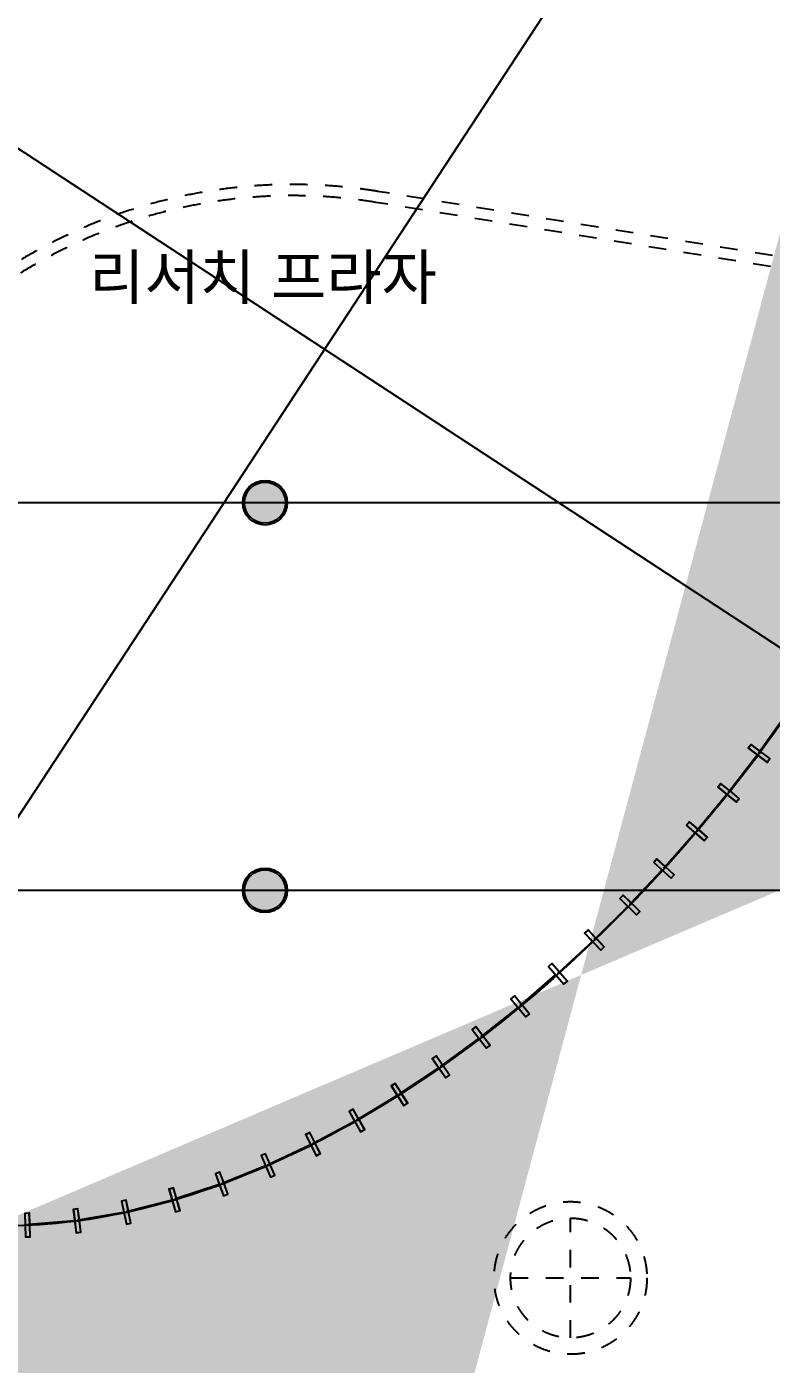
# Model space of a CAD drawing. Header units: metres. Extents: x 630750 to 860239, y 578133 to 726633.
# Drawn here: x 733950 to 746619, y 634741 to 657514 of the extents above; entities that cross this region are included whole.
import ezdxf

# ---------------------------------------------------------------- set-up
doc = ezdxf.new("R2010")
doc.units = ezdxf.units.M
doc.header["$LTSCALE"] = 300
doc.linetypes.add('HIDDEN', pattern=[2, 1, -1])
doc.linetypes.add('업무시설_xr-base$0$CONTINOUS', pattern=[0])
doc.layers.get('Defpoints').update_dxf_attribs({"color": 8})
for name, color, linetype in [('A-CEN-1', 1, 'Continuous'), ('A-CON', 2, 'Continuous'), ('A-HAT-1', 9, 'Continuous'), ('A-TXT', 3, 'Continuous'), ('A-WALL-CONC', 2, 'Continuous'), ('KUK-WALL-FIN 1', 30, 'Continuous'), ('KUK-WINDOW', 4, 'Continuous'), ('루버', 6, 'Continuous')]:
    doc.layers.add(name, color=color, linetype=linetype)
doc.styles.add('돋움', font='')
doc.styles.get('돋움').set_extended_font_data('Dotum')

# ---------------------------------------------------------------- blocks, each defined once
blk = doc.blocks.new('A$C465D5440')
at = {"layer": '루버'}
blk.add_lwpolyline([(181.8788050561798, 175.4471469782178), (286.1468805586441, 334.5698779702972), (219.2329303690925, 378.4164658652635), (-9.10573440560114e-06, 43.84671491753492), (66.91394108381712, 0.0001270225686766935), (173.6400780780325, 162.874087291963), (148.5473467569435, 179.3165577525768), (156.7860737350908, 191.8896174388316), (181.8788050561798, 175.4471469782178)], dxfattribs=at)
blk.add_lwpolyline([(181.5327946217719, 177.1085550494813), (284.4854724873767, 334.2238675358754), (219.5789408035144, 376.7550577939961), (1.661398965532032, 44.19272535195334), (66.56793064939423, 1.661535093832587), (171.978670006766, 162.5280768575446), (146.8859386856911, 178.9705473181545), (156.4400633006969, 193.5510255100912)], close=True, dxfattribs=at)
blk = doc.blocks.new('con1')
at = {"layer": 'A-WALL-CONC', "linetype": '업무시설_xr-base$0$CONTINOUS'}
h = blk.add_hatch(color=253, dxfattribs=at)
h.dxf.hatch_style = 1
h.paths.add_polyline_path([(-302595.8548985983, -253222.1527362358), (-301895.8548985983, -253222.1527362358), (-301895.8548985983, -253922.1527362358), (-302595.8548985983, -253922.1527362358)])
h.paths.add_polyline_path([(-384245.8548985985, -253222.1527362358), (-383545.8548985985, -253222.1527362358), (-383545.8548985985, -253922.1527362358), (-384245.8548985985, -253922.1527362358)])
h.paths.add_polyline_path([(-335095.8548985984, -253172.1564631149), (-334295.8548985983, -253172.1564631149), (-334295.8548985983, -253972.1564631149), (-335095.8548985984, -253972.1564631149)])
h.paths.add_polyline_path([(-354895.8548985985, -253172.1564631149), (-354095.8548985985, -253172.1564631149), (-354095.8548985985, -253972.1564631149), (-354895.8548985985, -253972.1564631149)])
h.paths.add_polyline_path([(-374695.8548985985, -253172.1564631149), (-373895.8548985985, -253172.1564631149), (-373895.8548985985, -253972.1564631149), (-374695.8548985985, -253972.1564631149)])
h.paths.add_polyline_path([(-325195.8548985984, -253172.1564631149), (-324395.8548985984, -253172.1564631149), (-324395.8548985984, -253972.1564631149), (-325195.8548985984, -253972.1564631149)])
h.paths.add_polyline_path([(-364745.8548985985, -253222.1564631149), (-364045.8548985983, -253222.1564631149), (-364045.8548985983, -253922.1564631149), (-364745.8548985985, -253922.1564631149)])
h.paths.add_polyline_path([(-344945.8548985984, -253222.1564631149), (-344245.8548985984, -253222.1564631149), (-344245.8548985984, -253922.1564631149), (-344945.8548985984, -253922.1564631149)])
h.paths.add_polyline_path([(-310045.8548985983, -253222.1564631149), (-309345.8548985984, -253222.1564631149), (-309345.8548985984, -253922.1564631149), (-310045.8548985983, -253922.1564631149)])
h.paths.add_polyline_path([(-318595.8548985984, -253172.1564631149), (-317795.8548985984, -253172.1564631149), (-317795.8548985984, -253972.1564631149), (-318595.8548985984, -253972.1564631149)])
h.paths.add_polyline_path([(-384245.8548985985, -310859.8700338578), (-383445.8548985985, -310859.8700338578), (-383445.8548985985, -311659.8700338578), (-384245.8548985985, -311659.8700338578)])
h.paths.add_polyline_path([(-384245.8548985985, -305472.1564631149), (-383445.8548985985, -305472.1564631149), (-383445.8548985985, -306272.1564631149), (-384245.8548985985, -306272.1564631149)])
h.paths.add_polyline_path([(-384245.8548985985, -295572.1564631149), (-383445.8548985985, -295572.1564631149), (-383445.8548985985, -296372.1564631149), (-384245.8548985985, -296372.1564631149)])
h.paths.add_polyline_path([(-384195.8548985985, -276472.1564631149), (-383595.8548985985, -276472.1564631149), (-383595.8548985985, -275872.1564631149), (-384195.8548985985, -275872.1564631149)])
h.paths.add_polyline_path([(-384245.8548985985, -285672.1564631149), (-383445.8548985985, -285672.1564631149), (-383445.8548985985, -286472.1564631149), (-384245.8548985985, -286472.1564631149)])
h.paths.add_polyline_path([(-384295.8548985983, -269172.1564631149), (-383495.8548985985, -269172.1564631149), (-383495.8548985985, -269972.1564631149), (-384295.8548985983, -269972.1564631149)])
h.paths.add_polyline_path([(-384295.8548985983, -260672.1564631149), (-383495.8548985985, -260672.1564631149), (-383495.8548985985, -261472.1564631149), (-384295.8548985983, -261472.1564631149)])
h.paths.add_polyline_path([(-376995.8548985985, -285572.1564630404), (-376195.8548985985, -285572.1564630404), (-376195.8548985985, -286372.1564630404), (-376995.8548985985, -286372.1564630404)], flags=17)
h.paths.add_polyline_path([(-374695.8548985985, -276572.1564631149), (-373895.8548985985, -276572.1564631149), (-373895.8548985985, -275772.1564631149), (-374695.8548985985, -275772.1564631149)], flags=17)
h.paths.add_polyline_path([(-364695.8548985985, -285772.1564631149), (-364095.8548985985, -285772.1564631149), (-364095.8548985985, -286372.1564631149), (-364695.8548985985, -286372.1564631149)], flags=17)
h.paths.add_polyline_path([(-364795.8548985985, -275772.1564631149), (-363995.8548985985, -275772.1564631149), (-363995.8548985985, -276572.1564631149), (-364795.8548985985, -276572.1564631149)], flags=17)
edge = h.paths.add_edge_path(flags=16)
edge.add_arc((-376495.8546115294, -295972.1563265505), 450, 0, 360)
edge = h.paths.add_edge_path(flags=16)
edge.add_arc((-354495.8546115294, -302572.1563265504), 450, 0, 360)
edge = h.paths.add_edge_path(flags=16)
edge.add_arc((-364395.8548985985, -295972.1564631149), 350, 0, 360)
edge = h.paths.add_edge_path(flags=16)
edge.add_arc((-354495.8546115294, -295972.1563265505), 450, 0, 360)
edge = h.paths.add_edge_path(flags=16)
edge.add_arc((-344595.8546115293, -302572.1563265504), 350, 0, 360)
edge = h.paths.add_edge_path(flags=16)
edge.add_arc((-344595.8546115293, -295972.1563265505), 350, 0, 360)
edge = h.paths.add_edge_path(flags=16)
edge.add_arc((-364395.8546115294, -302572.1563265504), 350, 0, 360)
h.paths.add_polyline_path([(-375978.1326931271, -305715.7476463499), (-376743.6646931044, -305483.4530983925), (-376975.9592410608, -306248.9850983698), (-376210.4272410836, -306481.2796463272)], flags=17)
h.paths.add_polyline_path([(-378097.8204432394, -312701.2271461416), (-378863.3524432167, -312468.9325981842), (-379095.646991175, -313234.4645981615), (-378330.1149911977, -313466.7591461189)], flags=16)
h.paths.add_polyline_path([(-354767.9470061886, -312099.557201519), (-355533.4790061659, -311867.2626535617), (-355765.7735541243, -312632.794653539), (-355000.2415541469, -312865.0892014964)], flags=17)
h.paths.add_polyline_path([(-347591.0845347217, -314277.3185800308), (-348356.6165346991, -314045.0240320735), (-348588.9110826574, -314810.5560320507), (-347823.3790826801, -315042.8505800082)], flags=17)
h.paths.add_polyline_path([(-349725.2906940825, -321310.643829822), (-350490.8226940598, -321078.3492818646), (-350723.117242018, -321843.8812818419), (-349957.5852420408, -322076.1758297993)], flags=17)
h.paths.add_polyline_path([(-359198.749193801, -318435.9987988467), (-359964.2811937783, -318203.7042508883), (-360196.5757417365, -318969.2362508657), (-359431.0437417592, -319201.530798823)], flags=17)
edge = h.paths.add_edge_path(flags=16)
edge.add_arc((-324745.8546115293, -312472.1563265504), 450, 0, 360)
h.paths.add_polyline_path([(-318595.8548985984, -311972.1564631149), (-317795.8548985984, -311972.1564631149), (-317795.8548985984, -312972.1564631149), (-318595.8548985984, -312972.1564631149)], flags=17)
edge = h.paths.add_edge_path(flags=16)
edge.add_arc((-335145.8551486771, -312472.1585906729), 350, 0, 360)
edge = h.paths.add_edge_path(flags=16)
edge.add_arc((-338616.5391065444, -317418.5823984411), 450, 0, 360)
h.paths.add_polyline_path([(-340251.8321943658, -324185.2888607983), (-341017.3641943413, -323952.9943128399), (-341249.6587422996, -324718.5263128173), (-340484.1267423223, -324950.8208607746)], flags=17)
edge = h.paths.add_edge_path(flags=17)
edge.add_arc((-324745.8546115293, -319072.1563265504), 450, 0, 360)
h.paths.add_polyline_path([(-318695.8548985984, -318672.1564631148), (-317695.8548985984, -318672.1564631148), (-317695.8548985984, -319472.1564631148), (-318695.8548985984, -319472.1564631148)], flags=17)
h.paths.add_polyline_path([(-310095.8532853149, -327072.1549887093), (-309295.8532853148, -327072.1549887093), (-309295.8532853148, -327872.1549887093), (-310095.8532853149, -327872.1549887093)])
h.paths.add_polyline_path([(-316095.8540471572, -322372.1563295381), (-316095.8540471572, -325422.1563295381), (-311307.6675358287, -325422.1563847879), (-311307.6675358287, -325222.1563847879), (-315895.8540471572, -325222.1563295381), (-315895.8540471572, -322572.1563295381), (-309695.8540471572, -322572.1563295381), (-309695.8540471572, -325222.1563295381), (-310307.6675358288, -325222.1563847879), (-310307.6675358288, -325422.1563847879), (-309495.8540471572, -325422.1563295381), (-309495.8540471572, -322372.1563295381)], flags=17)
edge = h.paths.add_edge_path(flags=17)
edge.add_arc((-324795.8546115294, -327472.1563265504), 400, 0, 360)
edge = h.paths.add_edge_path(flags=17)
edge.add_arc((-318195.8546115293, -329272.1563265504), 450, 0, 360)
h.paths.add_polyline_path([(-310095.8548985984, -331472.1564631149), (-309295.8548985984, -331472.1564631149), (-309295.8548985984, -332272.1564631149), (-310095.8548985984, -332272.1564631149)])
edge = h.paths.add_edge_path(flags=16)
edge.add_arc((-334695.8546115293, -302572.1563265504), 350, 0, 360)
edge = h.paths.add_edge_path(flags=17)
edge.add_arc((-334695.8546115293, -286072.1563265504), 350, 0, 360)
edge = h.paths.add_edge_path(flags=16)
edge.add_arc((-334695.8546115293, -295972.1563265505), 350, 0, 360)
edge = h.paths.add_edge_path(flags=17)
edge.add_arc((-344595.8546115293, -286072.1563265504), 450, 0, 360)
h.paths.add_polyline_path([(-318595.8548985984, -295472.1564631149), (-317795.8548985984, -295472.1564631149), (-317795.8548985984, -296472.1564631149), (-318595.8548985984, -296472.1564631149)], flags=17)
h.paths.add_polyline_path([(-318595.8548985984, -302072.1564631149), (-317795.8548985984, -302072.1564631149), (-317795.8548985984, -303072.1564631149), (-318595.8548985984, -303072.1564631149)], flags=17)
edge = h.paths.add_edge_path(flags=16)
edge.add_arc((-324795.8546115294, -302572.1563265504), 450, 0, 360)
edge = h.paths.add_edge_path(flags=16)
edge.add_arc((-324795.8546115294, -295972.1563265505), 450, 0, 360)
edge = h.paths.add_edge_path(flags=17)
edge.add_arc((-324795.8546115294, -286072.1563265504), 450, 0, 360)
edge = h.paths.add_edge_path(flags=17)
edge.add_arc((-334695.8546115293, -276172.1563265504), 450, 0, 360)
edge = h.paths.add_edge_path(flags=17)
edge.add_arc((-344595.8546115293, -276172.1563265504), 450, 0, 360)
h.paths.add_polyline_path([(-318595.8532853149, -275772.1549887093), (-317795.8532853148, -275772.1549887093), (-317795.8532853148, -276572.1549887093), (-318595.8532853149, -276572.1549887093)], flags=17)
h.paths.add_polyline_path([(-318595.8532853149, -285672.1549887092), (-317795.8532853148, -285672.1549887092), (-317795.8532853148, -286472.1549887093), (-318595.8532853149, -286472.1549887093)], flags=17)
edge = h.paths.add_edge_path(flags=17)
edge.add_arc((-324795.8546115294, -276172.1563265504), 450, 0, 360)
h.paths.add_polyline_path([(-364795.8532853149, -260672.155131739), (-363995.8532853147, -260672.155131739), (-363995.8532853147, -261472.155131739), (-364795.8532853149, -261472.155131739)])
h.paths.add_polyline_path([(-364795.8532853149, -269172.1549887093), (-363995.8532853147, -269172.1549887093), (-363995.8532853147, -269972.1549887093), (-364795.8532853149, -269972.1549887093)], flags=17)
h.paths.add_polyline_path([(-325195.8548985984, -269172.1564631149), (-324395.8548985984, -269172.1564631149), (-324395.8548985984, -269972.1564631149), (-325195.8548985984, -269972.1564631149)], flags=17)
h.paths.add_polyline_path([(-310845.8548985984, -260722.1564631149), (-310045.8548985983, -260722.1564631149), (-310045.8548985983, -261522.1564631149), (-310845.8548985984, -261522.1564631149)], flags=17)
h.paths.add_polyline_path([(-325195.8548985984, -260672.1564631149), (-324395.8548985984, -260672.1564631149), (-324395.8548985984, -261472.1564631149), (-325195.8548985984, -261472.1564631149)])
h.paths.add_polyline_path([(-335095.8532853148, -260672.1549887093), (-334295.8532853148, -260672.1549887093), (-334295.8532853148, -261472.1549887093), (-335095.8532853148, -261472.1549887093)])
h.paths.add_polyline_path([(-344995.8532853148, -260672.155131739), (-344195.8532853148, -260672.155131739), (-344195.8532853148, -261472.155131739), (-344995.8532853148, -261472.155131739)])
h.paths.add_polyline_path([(-354895.8532853147, -260672.155131739), (-354095.8532853147, -260672.155131739), (-354095.8532853147, -261472.155131739), (-354895.8532853147, -261472.155131739)])
h.paths.add_polyline_path([(-354895.8532853147, -269172.1549887093), (-354095.8532853147, -269172.1549887093), (-354095.8532853147, -269972.1549887093), (-354895.8532853147, -269972.1549887093)], flags=17)
h.paths.add_polyline_path([(-344995.8532853148, -269172.1549887093), (-344195.8532853148, -269172.1549887093), (-344195.8532853148, -269972.1549887093), (-344995.8532853148, -269972.1549887093)], flags=17)
h.paths.add_polyline_path([(-335095.8532853148, -269172.1549887093), (-334295.8532853148, -269172.1549887093), (-334295.8532853148, -269972.1549887093), (-335095.8532853148, -269972.1549887093)], flags=17)
h.paths.add_polyline_path([(-310145.8532853148, -275772.1549887093), (-309345.8532853148, -275772.1549887093), (-309345.8532853148, -276572.1549887093), (-310145.8532853148, -276572.1549887093)])
h.paths.add_polyline_path([(-310145.8532853148, -269172.1549887093), (-309345.8532853148, -269172.1549887093), (-309345.8532853148, -269972.1549887093), (-310145.8532853148, -269972.1549887093)])
h.paths.add_polyline_path([(-309945.8548985984, -312172.1564631149), (-309345.8548985984, -312172.1564631149), (-309345.8548985984, -312772.1564631149), (-309945.8548985984, -312772.1564631149)], flags=17)
h.paths.add_polyline_path([(-309945.8548985984, -302272.156463115), (-309345.8548985984, -302272.156463115), (-309345.8548985984, -302872.1564631149), (-309945.8548985984, -302872.1564631149)], flags=17)
h.paths.add_polyline_path([(-310145.8532853148, -295572.1549887093), (-309345.8532853148, -295572.1549887093), (-309345.8532853148, -296372.1549887093), (-310145.8532853148, -296372.1549887093)])
h.paths.add_polyline_path([(-310145.8532853148, -285672.1549887092), (-309345.8532853148, -285672.1549887092), (-309345.8532853148, -286472.1549887093), (-310145.8532853148, -286472.1549887093)])
h.paths.add_polyline_path([(-366406.5830798227, -311179.8802322656), (-366584.9674021847, -311089.4422229141), (-367172.8144629768, -312248.9403182635), (-366994.4301406093, -312339.3783276178)], flags=16)
h.paths.add_polyline_path([(-367582.2772013976, -313498.8764229682), (-367760.6615237615, -313408.4384136157), (-368303.2895798835, -314478.7443477804), (-368124.9052575085, -314569.1823571393)], flags=16)
h.paths.add_polyline_path([(-374501.3754436693, -323406.7689923303), (-375266.9074436467, -323174.4744443729), (-375499.201991605, -323940.0064443493), (-374733.6699916277, -324172.3009923076)], flags=17)
h.paths.add_polyline_path([(-380817.0144434816, -321490.3389716795), (-381582.546443459, -321258.0444237221), (-381814.8409914172, -322023.5764236994), (-381049.30899144, -322255.8709716568)])
h.paths.add_polyline_path([(-319504.7397474463, -329605.3041341439), (-319562.8133844364, -329796.6871341377), (-318586.7600844654, -330092.8626827844), (-318528.6864474754, -329901.4796827896)], flags=17)
h.paths.add_polyline_path([(-317399.5267474971, -330244.1141409887), (-317457.6003844872, -330435.4971409825), (-316481.5470845162, -330731.6726896282), (-316423.4734475262, -330540.2896896344)], flags=17)
h.paths.add_polyline_path([(-315294.3137475628, -330882.9241478801), (-315352.387384551, -331074.3071478749), (-314376.33408458, -331370.4826965206), (-314318.26044759, -331179.0996965257)], flags=17)
h.paths.add_polyline_path([(-313189.1007476304, -331521.7341547817), (-313247.1743846203, -331713.1171547756), (-312271.1210846476, -332009.2927034212), (-312213.0474476594, -331817.9097034274)], flags=17)
h.paths.add_polyline_path([(-311083.8877476922, -332160.54416166), (-311141.9613846804, -332351.9271616549), (-310165.9080847095, -332648.1027103005), (-310107.8344477214, -332456.7197103057)], flags=17)
h.paths.add_polyline_path([(-308978.6747477505, -332799.3541685309), (-309036.7483847405, -332990.7371685257), (-308060.6950847696, -333286.9127171714), (-308002.6214477796, -333095.5297171766)])
h.paths.add_polyline_path([(-306873.4617478031, -333438.1641753842), (-306931.5353847932, -333629.5471753789), (-305955.4820848222, -333925.7227240246), (-305897.4084478322, -333734.3397240298)])
h.paths.add_polyline_path([(-321609.9527473844, -328966.4941272646), (-321668.0263843745, -329157.8771272594), (-320691.9730844035, -329454.0526759051), (-320633.8994474135, -329262.6696759103)], flags=17)
h.paths.add_polyline_path([(-304768.2487478762, -334076.9741822979), (-304826.3223848644, -334268.3571822926), (-303850.2690848935, -334564.5327309383), (-303792.1954479034, -334373.1497309435)])
h.paths.add_polyline_path([(-366379.8193609475, -308837.2833016351), (-366525.2052969526, -309124.0495834364), (-365780.0691189546, -309501.8217538934), (-365997.1202908703, -309929.9441531789), (-365818.730485326, -310020.3713472359), (-365281.8703201584, -308961.4421560163), (-368992.6500827934, -307835.4357871687), (-369050.7237197816, -308026.8187871626), (-368955.0322197847, -308055.8556056576), (-369303.4740417211, -309204.1536056235), (-369399.1655417181, -309175.1167871285), (-369457.2391787082, -309366.4997871233), (-369361.5476787112, -309395.5366056174), (-371190.867243877, -315424.101105438), (-373726.6919938013, -314654.6254153284), (-371897.3724286354, -308626.0609155078), (-370414.1541786793, -309076.1316021759), (-370356.0805416911, -308884.7486021811), (-371839.2987916454, -308434.6779155139), (-371490.8569697089, -307286.3799155479), (-370007.6387197546, -307736.4506022161), (-369949.5650827646, -307545.0676022213), (-371624.1663327146, -307036.923278564), (-373976.1486307852, -314787.934778334), (-369001.1623817034, -316297.5544700785), (-368712.7546086016, -315728.6849699946), (-368891.133447776, -315638.2361453356), (-369103.6659626368, -316057.445600687), (-370999.4842438832, -315482.174742428), (-368763.6492197908, -308113.9292426467)], flags=17)
edge = h.paths.add_edge_path()
edge.add_line((-317995.8535421904, -269122.1544163836), (-318195.8535421904, -269122.1544163827))
edge.add_line((-318195.8535421904, -266622.1563265486), (-317995.8535421904, -266622.1563265486))
edge.add_line((-318195.8535421904, -265972.1563265505), (-318195.8544150315, -266622.1563265486))
edge.add_line((-318195.8535421904, -269122.1544163836), (-318195.8535421904, -269672.1563265504))
edge.add_line((-317995.8535421904, -269472.1563265504), (-317995.8535421904, -269122.1544163836))
edge.add_line((-317995.8544150315, -266622.1563265486), (-317995.8535421904, -265972.1563265505))
edge.add_line((-317070.8535673882, -260922.1549672404), (-317070.8550794947, -260722.1563265504))
edge.add_line((-317070.8550794947, -260722.1563265504), (-314895.8535208668, -260722.1563265504))
edge.add_line((-314895.8535208668, -260722.1563265504), (-314895.8535217124, -260922.1563265504))
edge.add_line((-314895.8535217124, -260922.1563265504), (-317070.8550794947, -260922.1563265504))
edge.add_line((-318195.8535421904, -265972.1563265505), (-321995.8535430342, -265972.1563265505))
edge.add_line((-321995.8535430342, -265972.1563265505), (-321995.853526356, -262022.1563265504))
edge.add_line((-321995.853526356, -262022.1563265504), (-321795.853526356, -262022.1563265504))
edge.add_line((-321795.853526356, -262022.1563265504), (-321795.8535301558, -262922.1563265505))
edge.add_line((-321795.8535301558, -262922.1563265505), (-321695.8535301558, -262922.1563265505))
edge.add_line((-321695.8535301558, -262922.1563265505), (-321695.8535309996, -263122.1563265504))
edge.add_line((-321695.8535309996, -263122.1563265504), (-321795.8535309996, -263122.1563265504))
edge.add_line((-321795.8535309996, -263122.1563265504), (-321795.8535421904, -265772.1563265504))
edge.add_line((-321795.8535421904, -265772.1563265504), (-314195.8535421903, -265772.1563265504))
edge.add_line((-314195.8535421903, -265772.1563265504), (-314195.8535310014, -263122.1563265504))
edge.add_line((-314195.8535310014, -263122.1563265504), (-320695.8535309996, -263122.1563265504))
edge.add_line((-320695.8535309996, -263122.1563265504), (-320695.8535301558, -262922.1563265505))
edge.add_line((-320695.8535301558, -262922.1563265505), (-319545.8535301558, -262922.1563265505))
edge.add_line((-319545.8535301558, -262922.1563265505), (-319545.8535217106, -260922.1563265504))
edge.add_line((-319545.8535217106, -260922.1563265504), (-321795.8535217106, -260922.1563265504))
edge.add_line((-321795.8535217106, -260922.1563265504), (-321795.8535221334, -261022.1563265505))
edge.add_line((-321795.8535221334, -261022.1563265505), (-321995.8535221334, -261022.1563265505))
edge.add_line((-321995.8535221334, -261022.1563265505), (-321995.8535208668, -260722.1563265504))
edge.add_line((-321995.8535208668, -260722.1563265504), (-317770.853566524, -260722.1563265504))
edge.add_line((-317770.853566524, -260722.1563265504), (-317770.8535673883, -260922.1549672404))
edge.add_line((-317995.8535421904, -269472.1563265504), (-314195.8535421903, -269472.1563265504))
edge.add_line((-314195.8535421903, -269472.1563265504), (-314195.8535421903, -265972.1563265505))
edge.add_line((-314195.8535421903, -265972.1563265505), (-317995.8535421904, -265972.1563265505))
edge.add_line((-317770.8535673883, -260922.1563265504), (-319345.8535217106, -260922.1563265504))
edge.add_line((-319345.8535217106, -260922.1563265504), (-319345.8535301558, -262922.1563265505))
edge.add_line((-319345.8535301558, -262922.1563265505), (-314195.8535301577, -262922.1563265505))
edge.add_line((-314195.8535301577, -262922.1563265505), (-314195.8535208668, -260722.1563265504))
edge.add_line((-314195.8535208668, -260722.1563265504), (-313995.8535208668, -260722.1563265504))
edge.add_line((-313995.8535208668, -260722.1563265504), (-313995.853558658, -269672.1563265504))
edge.add_line((-313995.853558658, -269672.1563265504), (-318195.8535421904, -269672.1563265504))
edge.add_line((-309345.8535256854, -286472.1563265504), (-309345.8535256854, -312772.1564631149))
edge.add_line((-309545.8535256855, -302872.2205749875), (-309545.8535256855, -312172.2205749875))
edge.add_line((-309545.8535256855, -296372.1563265504), (-309545.8535256855, -302272.2205749875))
edge.add_line((-309545.8535256855, -286472.1563265504), (-309545.8535256855, -295572.1563265504))
edge.add_line((-375426.60750052, -323700.7776036275), (-380976.7145003549, -322016.642130935))
edge.add_line((-334860.0279141314, -324841.3624788713), (-335146.8539576627, -325786.6042707352))
edge.add_line((-334660.0638696238, -325215.5474343509), (-334859.7794576719, -325873.7147262193))
edge.add_line((-324795.8532386184, -328208.7630668184), (-324795.8532386184, -327872.1563265504))
edge.add_line((-324595.8532386183, -328060.4464838248), (-324595.8532386183, -327818.5663223252))
edge.add_line((-324795.8532386184, -328208.7630668184), (-322797.1860626715, -328815.242597612))
edge.add_line((-322797.1860626715, -328815.242597612), (-322739.1124256815, -328623.8595976181))
edge.add_line((-322739.1124256815, -328623.8595976181), (-324595.8532386183, -328060.4464838248))
edge.add_line((-337531.1713335238, -334677.3312591392), (-338201.0118335042, -334474.073529676))
edge.add_line((-338201.0118335042, -334474.073529676), (-338404.2695629675, -335143.9140296564))
edge.add_line((-338404.2695629675, -335143.9140296564), (-337734.4256859686, -335347.1727838483))
edge.add_line((-337734.4256859686, -335347.1727838483), (-337531.1679565053, -334677.3322838679))
edge = h.paths.add_edge_path()
edge.add_line((-339857.939220899, -323400.4773432946), (-339799.8302138032, -323209.105591513))
edge.add_line((-339799.8302138032, -323209.105591513), (-337930.2870394451, -317052.1649098104))
edge.add_line((-337930.2870394451, -317052.1649098104), (-338217.3450962943, -316965.0002839725))
edge.add_line((-338217.3450962943, -316965.0002839725), (-338268.4694790738, -317133.3675067673))
edge.add_arc((-338616.5391065449, -317418.582398441), 450.0000000002659, -73.1134684455966, 39.33184464028608, ccw=False)
edge.add_line((-338485.8243356643, -317849.1792501176), (-340144.9979444094, -323313.3127506392))
edge.add_line((-340144.9979444094, -323313.3127506392), (-339857.939220899, -323400.4773432946))
at = {"layer": 'A-CON'}
for centre in [(-334695.8546115293, -295972.1563265505), (-334695.8546115293, -302572.1563265504)]:
    blk.add_circle(centre, 350, dxfattribs=at)

msp = doc.modelspace()

# ---------------------------------------------------------------- hatches: boundary and pattern name
at = {"layer": 'KUK-WINDOW'}
h = msp.add_hatch(dxfattribs=at)
h.set_pattern_fill('AR-RROOF', color=251, scale=2, angle=-170.381639686431, style=0)
h.set_pattern_definition([(189.6183603135689, (718114.7608523068, 689852.2880020713), (-101.7010362274751, -68.759267231827), [761.9999999999999, -101.6, 254, -50.79999999999999]), (189.6183603135689, (718052.3905814886, 689815.9561508378), (61.37479189555756, -58.12631947557837), [152.4, -16.764, 304.8, -38.09999999999999]), (189.6183603135689, (718096.9326289273, 689805.4710516031), (-254.7596880857039, -77.69463445100226), [406.3999999999999, -71.11999999999999, 203.2, -50.79999999999999])])
h.paths.add_polyline_path([(746418.1700293845, 645164.2424383082), (746424.69253645, 645159.6102788167), (746880.2333645932, 645801.0537082838), (746873.7108575271, 645805.6858677764)])
h = msp.add_hatch(dxfattribs=at)
h.set_pattern_fill('AR-RROOF', color=251, scale=2, angle=-172.8744578502132, style=0)
h.set_pattern_definition([(187.1255421497867, (719567.2768925838, 690369.6578666067), (-104.5954211784653, -64.27079794509683), [761.9999999999999, -101.6, 254, -50.79999999999999]), (187.1255421497867, (719503.385420583, 690336.0731393999), (58.78855636262242, -60.74075844767472), [152.4, -16.764, 304.8, -38.09999999999999]), (187.1255421497867, (719547.4292764685, 690323.660643489), (-257.8978670573023, -66.54055202126055), [406.3999999999999, -71.11999999999999, 203.2, -50.79999999999999])])
h.paths.add_polyline_path([(745900.2330360818, 644492.8684399405), (745906.5478988918, 644487.9569729847), (746389.556683141, 645108.9800270258), (746383.2418203298, 645113.8914939826)])
h = msp.add_hatch(dxfattribs=at)
h.set_pattern_fill('AR-RROOF', color=251, scale=2, angle=-174.6856541824842, style=0)
h.set_pattern_definition([(185.3143458175157, (720491.3592127669, 690524.3401147049), (-106.5745132970968, -60.93283774359237), [761.9999999999999, -101.6, 254, -50.79999999999999]), (185.3143458175157, (720426.438179336, 690492.7915249701), (56.83940882702359, -62.56848807662266), [152.4, -16.764, 304.8, -38.09999999999999]), (185.3143458175157, (720470.0677207771, 690478.9931768937), (-259.8721077843265, -58.35616926882217), [406.3999999999999, -71.11999999999999, 203.2, -50.79999999999999])])
h.paths.add_polyline_path([(745361.174252578, 643838.189199903), (745367.3307283106, 643833.0805986733), (745869.7263040941, 644438.5273797741), (745863.5698283606, 644443.6359810049)])
h = msp.add_hatch(dxfattribs=at)
h.set_pattern_fill('AR-RROOF', color=251, scale=2, angle=-176.5303674691002, style=0)
h.set_pattern_definition([(183.4696325308996, (721447.3050197668, 690663.7020757671), (-108.4807545953453, -57.47054447649226), [761.9999999999999, -101.6, 254, -50.79999999999999]), (183.4696325308996, (721381.4020590694, 690634.2596936063), (54.79582433435942, -64.36576521348927), [152.4, -16.764, 304.8, -38.09999999999999]), (183.4696325308996, (721424.5648099161, 690619.0640285881), (-261.6159566556578, -49.96044554590159), [406.3999999999999, -71.11999999999999, 203.2, -50.79999999999999])])
h.paths.add_polyline_path([(744801.368503822, 643201.1683661474), (744807.3573391712, 643195.8642308617), (745328.982336123, 643784.8247404607), (745322.9935007729, 643790.1288757476)])
h = msp.add_hatch(dxfattribs=at)
h.set_pattern_fill('AR-RROOF', color=251, scale=2, angle=-178.2728397775513, style=0)
h.set_pattern_definition([(181.7271602224486, (722322.2609355724, 690732.2848379369), (-110.1781103280636, -54.14537472893738), [761.9999999999999, -101.6, 254, -50.79999999999999]), (181.7271602224486, (722255.4931886254, 690704.859994025), (52.81330431014101, -66.00218923524007), [152.4, -16.764, 304.8, -38.09999999999999]), (181.7271602224486, (722298.1739232847, 690688.3588975479), (-263.0141408069984, -41.982337137854), [406.3999999999999, -71.11999999999999, 203.2, -50.79999999999999])])
h.paths.add_polyline_path([(744222.3230326921, 642581.5665930719), (744228.1478149148, 642576.0828067862), (744767.4402444116, 643148.9098267492), (744761.6154621881, 643154.393613036)])
h = msp.add_hatch(dxfattribs=at)
h.set_pattern_fill('AR-RROOF', color=251, scale=2, angle=-180.2133713414137, style=0)
h.set_pattern_definition([(179.7866286585862, (723364.2428520825, 690847.9352996846), (-111.9484054442507, -50.38345083943401), [761.9999999999987, -101.5999999999998, 253.9999999999997, -50.79999999999991]), (179.7866286585862, (723296.5847303797, 690822.7870857595), (50.54803779659521, -67.75271190818843), [152.3999999999997, -16.76399999999996, 304.7999999999994, -38.09999999999992]), (179.7866286585862, (723338.6822248623, 690804.8501893086), (-264.2849191365765, -33.05202585278568), [406.3999999999993, -71.11999999999985, 203.1999999999996, -50.79999999999991])])
h.paths.add_polyline_path([(743621.256730583, 641983.2468623243), (743626.8924793457, 641977.568981042), (744185.2728084722, 642531.805868444), (744179.6370597086, 642537.4837497275)])
h = msp.add_hatch(dxfattribs=at)
h.set_pattern_fill('AR-RROOF', color=251, scale=2, angle=-182.2210033982572, style=0)
h.set_pattern_definition([(177.7789966017428, (724466.9135058045, 690950.6741221973), (-113.6447523612433, -46.43067801305187), [761.9999999999998, -101.6, 253.9999999999999, -50.79999999999998]), (177.7789966017428, (724398.415906912, 690927.9115862676), (48.14345486875399, -69.48195340734345), [152.3999999999999, -16.76399999999999, 304.7999999999999, -38.09999999999999]), (177.7789966017428, (724439.8591841904, 690908.5109145157), (-265.2805920156313, -23.77314442466891), [406.3999999999999, -71.11999999999998, 203.1999999999999, -50.79999999999998])])
h.paths.add_polyline_path([(742999.6349588255, 641406.3240618848), (743005.0683371371, 641400.4522308164), (743582.5222854589, 641934.7873848907), (743577.0889071468, 641940.6592159603)])
h = msp.add_hatch(dxfattribs=at)
h.set_pattern_fill('AR-RROOF', color=251, scale=2, angle=-183.7053561161084, style=0)
h.set_pattern_definition([(176.2946438838915, (725112.8626462903, 690861.7071489908), (-114.8093550323757, -43.47125023564338), [761.9999999999986, -101.5999999999998, 253.9999999999997, -50.79999999999991]), (176.2946438838915, (725043.798393226, 690840.7266093248), (46.32744303138746, -70.70574317672892), [152.3999999999997, -16.76399999999996, 304.7999999999993, -38.09999999999992]), (176.2946438838915, (725084.7252097337, 690820.2589033821), (-265.8073917500131, -16.89335333955655), [406.3999999999993, -71.11999999999983, 203.1999999999996, -50.79999999999991])])
h.paths.add_polyline_path([(742355.9711094131, 640853.9117778384), (742361.250560896, 640847.9011712127), (742952.3521248514, 641367.098687002), (742947.0726733676, 641373.1092936288)])
h = msp.add_hatch(dxfattribs=at)
h.set_pattern_fill('AR-RROOF', color=251, scale=2, angle=-186.6394781485653, style=0)
h.set_pattern_definition([(173.3605218514346, (727032.680100664, 691149.7930552977), (-116.8840394525022, -37.53743359988677), [761.9999999999989, -101.5999999999999, 253.9999999999997, -50.79999999999993]), (173.3605218514346, (726962.6324416071, 691132.3752610445), (42.64744497206035, -72.98444720181885), [152.3999999999997, -16.76399999999996, 304.7999999999994, -38.09999999999993]), (173.3605218514346, (727002.4579100988, 691109.8394372207), (-266.3236635895514, -3.265135255925717), [406.3999999999994, -71.11999999999986, 203.1999999999997, -50.79999999999993])])
h.paths.add_polyline_path([(741693.3991708921, 640324.9201710699), (741698.3640320874, 640318.6472010172), (742315.2672233472, 640806.9069391952), (742310.3023621512, 640813.1799092492)])
h = msp.add_hatch(dxfattribs=at)
h.set_pattern_fill('AR-RROOF', color=251, scale=2, angle=-188.7993017743575, style=0)
h.set_pattern_definition([(171.2006982256424, (728274.891140169, 691161.5907984918), (-118.215680964725, -33.10574533289297), [761.9999999999989, -101.5999999999999, 253.9999999999997, -50.79999999999993]), (171.2006982256424, (728204.2368174959, 691146.8252716274), (39.86657510552202, -74.53985702532418), [152.3999999999997, -16.76399999999996, 304.7999999999994, -38.09999999999993]), (171.2006982256424, (728243.1846835297, 691122.804550834), (-266.257517738558, 6.77415261870388), [406.3999999999994, -71.11999999999986, 203.1999999999997, -50.79999999999993])])
h.paths.add_polyline_path([(741009.7526696951, 639820.3043987738), (741014.477593706, 639813.8487738573), (741649.3436267166, 640278.5123504817), (741644.6187027053, 640284.9679753995)])
h = msp.add_hatch(dxfattribs=at)
h.set_pattern_fill('AR-RROOF', color=251, scale=2, angle=-191.2442034325174, style=0)
h.set_pattern_definition([(168.7557965674825, (729772.5217146841, 691185.7831399539), (-119.5203158634881, -28.03268977269279), [761.9999999999998, -101.6, 253.9999999999999, -50.79999999999998]), (168.7557965674825, (729701.301830986, 691174.0450710305), (36.65051624123743, -76.17265753044717), [152.3999999999999, -16.76399999999999, 304.7999999999999, -38.09999999999999]), (168.7557965674825, (729739.1895518508, 691148.384753346), (-265.7261690410778, 18.12616845206274), [406.3999999999999, -71.11999999999998, 203.1999999999999, -50.79999999999998])])
h.paths.add_polyline_path([(740305.6415732584, 639347.9805881581), (740310.0868080519, 639341.329280948), (740964.1968403687, 639778.4873586895), (740959.7516055747, 639785.1386659008)])
h = msp.add_hatch(dxfattribs=at)
h.set_pattern_fill('AR-RROOF', color=251, scale=2, angle=-193.8523332918712, style=0)
h.set_pattern_definition([(166.1476667081286, (731417.4998595801, 691171.4911642848), (-120.672127626599, -22.56491112479295), [761.999999999999, -101.5999999999999, 253.9999999999997, -50.79999999999993]), (166.1476667081286, (731345.819613209, 691163.0060964492), (33.1463342655956, -77.7615240382633), [152.3999999999997, -16.76399999999997, 304.7999999999995, -38.09999999999994]), (166.1476667081286, (731382.5004211159, 691135.6482890206), (-264.6260829467624, 30.19919072182613), [406.3999999999995, -71.11999999999988, 203.1999999999997, -50.79999999999993])])
h.paths.add_polyline_path([(739580.8432642347, 638908.0793754266), (739584.9812283437, 638901.2326789238), (740258.3064453825, 639308.1728113901), (740254.1684812731, 639315.0195078943)])
h = msp.add_hatch(dxfattribs=at)
h.set_pattern_fill('AR-RROOF', color=251, scale=2, angle=-196.80175597772, style=0)
h.set_pattern_definition([(163.1982440222799, (733370.6286407507, 691119.7353866175), (-121.6733427358816, -16.32590786071911), [761.9999999999999, -101.6, 254, -50.79999999999999]), (163.1982440222799, (733298.6067518773, 691114.9498230042), (29.10125384270552, -79.36404173668586), [152.4, -16.764, 304.8, -38.09999999999999]), (163.1982440222799, (733333.8312906539, 691085.7408660906), (-262.7216632226996, 43.77536486996333), [406.3999999999999, -71.11999999999999, 203.2, -50.79999999999999])])
h.paths.add_polyline_path([(738833.975668964, 638505.5146226132), (738837.755859002, 638498.4640791414), (739531.1280146693, 638870.2196077587), (739527.347824631, 638877.2701512318)])
h = msp.add_hatch(dxfattribs=at)
h.set_pattern_fill('AR-RROOF', color=251, scale=2, angle=-199.8397599133059, style=0)
h.set_pattern_definition([(160.160240086694, (735401.7778021642, 690971.5958531813), (-122.3675889808802, -9.85447954010587), [761.9999999999999, -101.6, 254, -50.79999999999999]), (160.160240086694, (735329.6035059069, 690970.6340549898), (24.85419333695574, -80.7948214279184), [152.4, -16.764, 304.8, -38.09999999999999]), (160.160240086694, (735363.2305142288, 690939.5993066047), (-260.032413240564, 57.63765227946522), [406.3999999999999, -71.11999999999999, 203.2, -50.79999999999999])])
h.paths.add_polyline_path([(738068.9808411277, 638141.7707985495), (738072.3820514644, 638134.5298201477), (738784.4821645585, 638469.0153179552), (738781.0809542215, 638476.2562963584)])
h = msp.add_hatch(dxfattribs=at)
h.set_pattern_fill('AR-RROOF', color=251, scale=2, angle=-203.1008436164492, style=0)
h.set_pattern_definition([(156.8991563835507, (737625.7006326662, 690719.5974632183), (-122.7300184458447, -2.877528850005929), [761.9999999999999, -101.6, 254, -50.79999999999999]), (156.8991563835507, (737553.5884965651, 690722.7429239035), (20.21785861524114, -82.07784286282211), [152.4, -16.764, 304.8, -38.09999999999999]), (156.8991563835507, (737585.395611871, 690689.8455271687), (-256.3325677866956, 72.33650245815838), [406.3999999999999, -71.11999999999999, 203.2, -50.79999999999999])])
h.paths.add_polyline_path([(737283.3112961561, 637823.5942408923), (737286.2950891252, 637816.1715069291), (738016.2696037984, 638109.6068954557), (738013.2858108291, 638117.0296294203)])
h = msp.add_hatch(dxfattribs=at)
h.set_pattern_fill('AR-RROOF', color=251, scale=2, angle=-206.7034989987907, style=0)
h.set_pattern_definition([(153.2965010012092, (740145.318327484, 690323.356617919), (-122.6682961366648, 4.840116003518531), [761.9999999999998, -101.6, 253.9999999999999, -50.79999999999998]), (153.2965010012092, (740073.5463487369, 690331.0271565388), (15.0203976385419, -83.18606704719296), [152.3999999999999, -16.76399999999999, 304.7999999999999, -38.09999999999999]), (153.2965010012092, (740103.2234411156, 690296.1961145798), (-251.2806154085446, 88.30066373421604), [406.3999999999999, -71.11999999999998, 203.1999999999999, -50.79999999999998])])
h.paths.add_polyline_path([(736479.7914585038, 637553.4002021055), (736482.3029343025, 637545.8046448986), (737229.2734189329, 637792.7909084905), (737226.761943134, 637800.3864656988)])
h = msp.add_hatch(dxfattribs=at)
h.set_pattern_fill('AR-RROOF', color=251, scale=2, angle=-210.6970884267124, style=0)
h.set_pattern_definition([(149.3029115732874, (742991.4629298416, 689726.2860280029), (-122.0333497585647, 13.37157981331386), [761.9999999999999, -101.6, 254, -50.79999999999999]), (149.3029115732874, (742920.3994379039, 689738.9364908256), (9.19044382583582, -84.03017219001848), [152.4, -16.764, 304.8, -38.09999999999999]), (149.3029115732874, (742947.5786667638, 689702.1231669525), (-244.5207806835293, 105.5866597156922), [406.3999999999999, -71.11999999999999, 203.2, -50.79999999999999])])
h.paths.add_polyline_path([(735659.6802736665, 637339.7481538822), (735661.6566597018, 637331.996128456), (736424.0147108394, 637526.3600170208), (736422.038324804, 637534.1120424486)])
h = msp.add_hatch(dxfattribs=at)
h.set_pattern_fill('AR-RROOF', color=251, scale=2, angle=-220.2239694807007, style=0)
h.set_pattern_definition([(139.7760305192992, (749881.794516067, 687569.0696139623), (-118.1371385675308, 33.38493808704806), [761.9999999999999, -101.6, 254, -50.79999999999999]), (139.7760305192992, (749813.8049097362, 687593.3073433727), (-4.844170612328556, -84.39234625887974), [152.4, -16.764, 304.8, -38.09999999999999]), (139.7760305192992, (749834.5162993912, 687552.5033039334), (-223.6726830035029, 144.6011264617759), [406.3999999999999, -71.11999999999999, 203.2, -50.79999999999999])])
h.paths.add_polyline_path([(733980.618922411, 637118.5294573517), (733981.2850100661, 637110.5572351266), (734765.297892445, 637176.0623461945), (734764.6318047901, 637184.0345684211)])
h = msp.add_hatch(dxfattribs=at)
h.set_pattern_fill('AR-RROOF', color=251, scale=2, angle=-215.1886791208861, style=0)
h.set_pattern_definition([(144.8113208791138, (746236.7223876654, 688843.8963340119), (-120.611400074673, 22.88728406838997), [761.9999999999999, -101.6, 254, -50.79999999999999]), (144.8113208791138, (746166.8678360695, 688862.0731246345), (2.581582330901814, -84.49183113573037), [152.4, -16.764, 304.8, -38.09999999999999]), (144.8113208791138, (746191.0806394941, 688823.2443795309), (-235.5010332988817, 124.4114874565811), [406.3999999999999, -71.11999999999999, 203.2, -50.79999999999999])])
h.paths.add_polyline_path([(734824.9215489901, 637192.4182431337), (734826.284782584, 637184.5352491505), (735601.5226848931, 637318.5998385679), (735600.1594512993, 637326.4828325524)])

# ---------------------------------------------------------------- linework, layer by layer
at = {"layer": 'A-CEN-1', "linetype": 'Continuous'}
for p, q in [((796986.3628628706, 649410.2298316793), (657202.5788423293, 649410.2298316793)), ((796986.3628628706, 642810.2298316793), (706331.8016483495, 642810.2298316793))]:
    msp.add_line(p, q, dxfattribs=at)
at = {"layer": 'A-CON'}
for centre in [(738004.3949121565, 649410.2425986752), (738004.3949121565, 642810.2425986752)]:
    msp.add_circle(centre, 350, dxfattribs=at)
at = {"layer": 'A-HAT-1', "linetype": 'HIDDEN'}
for p, q in [((743203.3793393655, 635190.2305613039), (743203.3793393655, 637230.2305613039)), ((742183.3793393655, 636210.2305613038), (744223.3793393655, 636210.2305613038))]:
    msp.add_line(p, q, dxfattribs=at)
for radius in [1300, 1020]:
    msp.add_circle((743203.3793393655, 636210.2305613038), radius, dxfattribs=at)
at = {"layer": 'Defpoints'}
for p, q in [((729926.2431210594, 638149.1654581769), (748105.0482076325, 665891.704079022)), ((747391.9334719591, 646531.7192085453), (730643.1431940873, 657506.6699172213))]:
    msp.add_line(p, q, dxfattribs=at)
msp.add_ellipse((739015.6456643459, 652020.4347685995), major_axis=(-9089.40254328656, -13871.26931042256), ratio=0.603585892746497, dxfattribs=at)
at = {"layer": 'KUK-WALL-FIN 1', "linetype": 'HIDDEN'}
for p, q in [((747200.4275286896, 653334.0168144573), (739889.9791722028, 654524.2095944891)), ((747230.9588867, 653521.5477083869), (739920.5105302131, 654711.7404884187))]:
    msp.add_line(p, q, dxfattribs=at)
at = {"layer": 'KUK-WALL-FIN 1', "linetype": '업무시설_xr-base$0$CONTINOUS'}
for centre in [(738004.3949121563, 649410.2425986752), (738004.3949121563, 642810.2425986752)]:
    msp.add_circle(centre, 380, dxfattribs=at)
at = {"layer": 'KUK-WALL-FIN 1', "linetype": 'HIDDEN'}
for radius in [8989.99999999982, 8799.99999999982]:
    msp.add_arc((738475.8952222532, 645838.5681914324), radius, 80.75297261369222, 124.1354727646489, dxfattribs=at)
at = {"layer": 'KUK-WINDOW', "color": 8, "ltscale": 5}
for p, q in [((746418.1700293832, 645164.2424383094), (746873.725658631, 645805.6753563161)), ((746424.6925364498, 645159.6102788165), (746880.2481656976, 645801.0431968233)), ((745900.2330360804, 644492.8684399418), (746383.2561502398, 645113.880348708)), ((745906.5478988918, 644487.9569729846), (746389.5710130516, 645108.968881751)), ((745361.1742525767, 643838.1891999044), (745863.5837988532, 644443.6243883863)), ((745367.3307283104, 643833.0805986732), (745869.740274587, 644438.5157871551)), ((744801.3685038206, 643201.1683661487), (745323.00709085, 643790.1168394161)), ((744807.3573391712, 643195.8642308615), (745328.9959262004, 643784.8127041289)), ((744222.3230326909, 642581.5665930734), (744761.6286799901, 643154.3811690342)), ((744228.1478149146, 642576.082806786), (744767.453462214, 643148.8973827469)), ((743621.2567305821, 641983.2468623258), (744179.6498485492, 642537.4708652783)), ((743626.8924793457, 641977.5689810419), (744185.2855973127, 642531.7929839946)), ((742999.6349588246, 641406.3240618863), (743577.1012367611, 641940.6458913935)), ((743005.0683371369, 641400.4522308162), (743582.5346150736, 641934.7740603236)), ((742355.9711094119, 640853.9117778399), (742947.0846536858, 641373.0956541476)), ((742361.2505608958, 640847.9011712126), (742952.3641051697, 641367.0850475203)), ((741693.3991708909, 640324.9201710715), (742310.31362859, 640813.1656744035)), ((741698.3640320871, 640318.6472010171), (742315.2784897862, 640806.8927043492)), ((741009.7526696939, 639820.3043987754), (741644.62942467, 640284.953326067)), ((741014.4775937055, 639813.8487738572), (741649.3543486816, 640278.4977011489)), ((740305.6415732575, 639347.9805881598), (740959.7616928588, 639785.1235725192)), ((740310.0868080517, 639341.329280948), (740964.2069276529, 639778.4722653076)), ((739580.8432642338, 638908.0793754284), (740254.1778712878, 639315.0039711283)), ((739584.9812283437, 638901.2326789238), (740258.3158353975, 639308.1572746238)), ((738833.9756689633, 638505.514622615), (739527.356402772, 638877.2541518891)), ((738837.7558590018, 638498.4640791414), (739531.1365928105, 638870.2036084156)), ((738068.980841127, 638141.7707985513), (738781.0886723683, 638476.239864874)), ((738072.3820514642, 638134.5298201476), (738784.4898827055, 638468.9988864705)), ((737283.3112961557, 637823.5942408942), (738013.2925817578, 638117.0127854898)), ((737286.2950891249, 637816.1715069291), (738016.276374727, 638109.5900515248)), ((736479.7914585033, 637553.4002021074), (737226.7676422638, 637800.3692295917)), ((736482.3029343022, 637545.8046448986), (737229.2791180627, 637792.7736723829)), ((735659.6802736663, 637339.7481538841), (736422.042809689, 637534.0944512782)), ((735661.6566597016, 637331.9961284559), (736424.0191957243, 637526.34242585)), ((733980.6189224115, 637118.5294573475), (734764.6333162999, 637184.0164775721)), ((734824.9215489901, 637192.4182431356), (735600.1625447972, 637326.4649441836)), ((734826.2847825838, 637184.5352491505), (735601.5257783912, 637318.5819501985)), ((733981.2850100659, 637110.5572351266), (734765.2994039548, 637176.0442553454))]:
    msp.add_line(p, q, dxfattribs=at)
at = {"layer": 'KUK-WINDOW', "color": 4, "ltscale": 5, "extrusion": (1.473441192444136e-09, -1.046460839068438e-09, 1)}
msp.add_lwpolyline([(746871.7523053745, 645804.6237494859), (746418.5127558731, 645166.4520850126), (746418.1700293832, 645164.2424383094), (746424.6925364498, 645159.6102788165), (746426.6658897062, 645160.6618856466), (746879.9054392076, 645798.83355012), (746880.2481656976, 645801.0431968234), (746873.725658631, 645805.6753563161)], close=True, dxfattribs=at)
at = {"layer": 'KUK-WINDOW', "color": 4, "ltscale": 5, "extrusion": (1.426531912671459e-09, -1.109556640025614e-09, 1)}
msp.add_lwpolyline([(746381.2389256491, 645112.9155663747), (745900.6715449682, 644495.0610890143), (745900.2330360804, 644492.8684399418), (745906.5478988918, 644487.9569729846), (745908.5651234826, 644488.9217553178), (746389.1325041635, 645106.7762326783), (746389.5710130516, 645108.968881751), (746383.2561502398, 645113.880348708)], close=True, dxfattribs=at)
at = {"layer": 'KUK-WINDOW', "color": 4, "ltscale": 5, "extrusion": (1.390750491628212e-09, -1.154089383596823e-09, 1)}
msp.add_lwpolyline([(745861.5370890787, 644442.7238446067), (745361.6818434177, 643840.3668939917), (745361.1742525767, 643838.1891999044), (745367.3307283104, 643833.0805986732), (745369.3774380849, 643833.9811424528), (745869.2326837459, 644436.3380930678), (745869.740274587, 644438.5157871551), (745863.5837988532, 644443.6243883863)], close=True, dxfattribs=at)
at = {"layer": 'KUK-WINDOW', "color": 4, "ltscale": 5, "extrusion": (1.352906501341009e-09, -1.198229285442184e-09, 1)}
msp.add_lwpolyline([(745320.9324526093, 643789.2826474892), (744801.9459332235, 643203.3285918973), (744801.3685038206, 643201.1683661487), (744807.3573391712, 643195.8642308615), (744809.4319774117, 643196.6984227883), (745328.4184967976, 643782.6524783804), (745328.9959262006, 643784.812704129), (745323.00709085, 643790.1168394161)], close=True, dxfattribs=at)
at = {"layer": 'KUK-WINDOW', "color": 4, "ltscale": 5, "extrusion": (1.315817395957583e-09, -1.23884374147445e-09, 1)}
msp.add_lwpolyline([(744759.5296356403, 643153.610446764), (744222.9658814846, 642583.7082619152), (744222.3230326909, 642581.5665930734), (744228.1478149146, 642576.082806786), (744230.2468592646, 642576.8535290562), (744766.8106134201, 643146.755713905), (744767.453462214, 643148.897382747), (744761.6286799901, 643154.3811690342)], close=True, dxfattribs=at)
at = {"layer": 'KUK-WINDOW', "color": 4, "ltscale": 5, "extrusion": (1.273112827338591e-09, -1.282689738074232e-09, 1)}
msp.add_lwpolyline([(744177.5259096329, 642536.7716632478), (743621.9717323075, 641985.3655346772), (743621.2567305821, 641983.2468623258), (743626.8924793457, 641977.5689810419), (743629.0164182619, 641978.2681830723), (744184.5705955874, 642529.6743116431), (744185.285597313, 642531.7929839946), (744179.6498485492, 642537.4708652783)], close=True, dxfattribs=at)
at = {"layer": 'KUK-WINDOW', "color": 4, "ltscale": 5, "extrusion": (1.227395369830157e-09, -1.326502861442257e-09, 1)}
msp.add_lwpolyline([(743574.9541067046, 641940.0215256991), (743000.4237443029, 641408.4163853481), (742999.6349588246, 641406.3240618863), (743005.0683371369, 641400.4522308162), (743007.2154671934, 641401.0765965106), (743581.745829595, 641932.6817368617), (743582.5346150736, 641934.7740603236), (743577.1012367611, 641940.6458913935)], close=True, dxfattribs=at)
at = {"layer": 'KUK-WINDOW', "color": 4, "ltscale": 5, "extrusion": (1.192621844904138e-09, -1.357852116526237e-09, 1)}
msp.add_lwpolyline([(742944.9220705933, 641372.527117105), (742356.8138296329, 640855.9829665392), (742355.9711094119, 640853.9117778399), (742361.2505608958, 640847.9011712126), (742363.4131439882, 640848.4697082551), (742951.5213849484, 641365.0138588209), (742952.3641051697, 641367.0850475205), (742947.0846536858, 641373.0956541476)], close=True, dxfattribs=at)
at = {"layer": 'KUK-WINDOW', "color": 4, "ltscale": 5, "extrusion": (1.12155303608467e-09, -1.417119621818944e-09, 1)}
msp.add_lwpolyline([(742308.1247784267, 640812.7085803612), (741694.346805755, 640326.9455076272), (741693.3991708909, 640324.9201710715), (741698.3640320871, 640318.6472010171), (741700.5528822502, 640319.1042950593), (742314.3308549221, 640804.8673677933), (742315.2784897862, 640806.8927043492), (742310.31362859, 640813.1656744035)], close=True, dxfattribs=at)
at = {"layer": 'KUK-WINDOW', "color": 4, "ltscale": 5, "extrusion": (1.067349133910709e-09, -1.458380972734857e-09, 1)}
msp.add_lwpolyline([(741642.424902939, 640284.5790481787), (741010.7759604221, 639822.292582893), (741009.7526696939, 639820.3043987754), (741014.4775937055, 639813.8487738572), (741016.6821154365, 639814.2230517454), (741648.3310579536, 640276.5095170311), (741649.3543486816, 640278.4977011489), (741644.62942467, 640284.953326067)], close=True, dxfattribs=at)
at = {"layer": 'KUK-WINDOW', "color": 4, "ltscale": 5, "extrusion": (1.004164990697308e-09, -1.50258507471387e-09, 1)}
msp.add_lwpolyline([(740957.5432117064, 639784.843677222), (740306.748745711, 639349.9233102597), (740305.6415732575, 639347.9805881598), (740310.0868080517, 639341.329280948), (740312.3052892038, 639341.6091762452), (740963.0997551994, 639776.5295432075), (740964.2069276529, 639778.4722653076), (740959.7616928588, 639785.1235725192)], close=True, dxfattribs=at)
at = {"layer": 'KUK-WINDOW', "color": 4, "ltscale": 5, "extrusion": (9.347500645682248e-10, -1.54672284268537e-09, 1)}
msp.add_lwpolyline([(740251.9489516476, 639314.8253171638), (739582.0376928463, 638909.9697035188), (739580.8432642338, 638908.0793754284), (739584.9812283437, 638901.2326789238), (739587.2101479834, 638901.4113328881), (740257.121406785, 639306.2669465331), (740258.3158353975, 639308.1572746238), (740254.1778712878, 639315.0039711283)], close=True, dxfattribs=at)
at = {"layer": 'KUK-WINDOW', "color": 4, "ltscale": 5, "extrusion": (8.539630028101515e-10, -1.592751270959156e-09, 1)}
msp.add_lwpolyline([(739525.1212431486, 638877.1904223135), (738835.2657810769, 638507.3409880587), (738833.9756689633, 638505.514622615), (738837.7558590018, 638498.4640791414), (738839.991018625, 638498.5278087168), (739529.8464806969, 638868.3772429717), (739531.1365928105, 638870.2036084156), (739527.356402772, 638877.2541518891)], close=True, dxfattribs=at)
at = {"layer": 'KUK-WINDOW', "color": 4, "ltscale": 5, "extrusion": (7.683496197223288e-10, -1.635771464290591e-09, 1)}
msp.add_lwpolyline([(738778.8532764753, 638476.2946845902), (738070.3659344357, 638143.526223436), (738068.980841127, 638141.7707985513), (738072.3820514642, 638134.5298201476), (738074.6174473572, 638134.4750004314), (738783.1047893967, 638467.2434615856), (738784.4898827055, 638468.9988864705), (738781.0886723683, 638476.239864874)], close=True, dxfattribs=at)
at = {"layer": 'KUK-WINDOW', "color": 4, "ltscale": 5, "extrusion": (6.740143171599058e-10, -1.676846425752362e-09, 1)}
msp.add_lwpolyline([(738011.0639241452, 638117.194678993), (737284.7940055255, 637825.2680308821), (737283.3112961557, 637823.5942408942), (737286.2950891249, 637816.1715069291), (737288.5237467373, 637815.9896134258), (738014.7936653569, 638107.9162615368), (738016.276374727, 638109.5900515248), (738013.2925817578, 638117.0127854898)], close=True, dxfattribs=at)
at = {"layer": 'KUK-WINDOW', "color": 4, "ltscale": 5, "extrusion": (5.712540962021052e-10, -1.714418546239453e-09, 1)}
msp.add_lwpolyline([(737224.5548184868, 637800.6908052929), (736481.3764133307, 637554.9775157082), (736479.7914585033, 637553.4002021074), (736482.3029343022, 637545.8046448986), (736484.5157580792, 637545.4830691973), (737227.6941632354, 637791.1963587821), (737229.2791180629, 637792.7736723829), (737226.7676422638, 637800.3692295917)], close=True, dxfattribs=at)
at = {"layer": 'KUK-WINDOW', "color": 4, "ltscale": 5, "extrusion": (4.464345875315699e-10, -1.751229680638871e-09, 1)}
msp.add_lwpolyline([(736419.8577550775, 637534.5693579478), (735661.3712317687, 637341.2112535714), (735659.6802736663, 637339.7481538841), (735661.6566597016, 637331.9961284559), (735663.841714313, 637331.5212217863), (736422.3282376218, 637524.8793261626), (736424.0191957245, 637526.3424258501), (736422.042809689, 637534.0944512782)], close=True, dxfattribs=at)
at = {"layer": 'KUK-WINDOW', "color": 4, "ltscale": 5, "extrusion": (1.504308096013876e-10, -1.800966353605107e-09, 1)}
msp.add_lwpolyline([(734762.5569997861, 637184.8464834369), (733982.5287170107, 637119.6925070456), (733980.618922411, 637118.5294573535), (733981.2850100659, 637110.5572351266), (733983.3613265795, 637109.7272292619), (734763.3896093548, 637174.8812056533), (734765.2994039548, 637176.0442553454), (734764.6333162999, 637184.0164775723)], close=True, dxfattribs=at)
at = {"layer": 'KUK-WINDOW', "color": 4, "ltscale": 5, "extrusion": (3.079198548916396e-10, -1.780812903776956e-09, 1)}
msp.add_lwpolyline([(735598.0213921017, 637327.1095100332), (734826.7218932868, 637193.7444257822), (734824.9215489901, 637192.4182431356), (734826.2847825838, 637184.5352491505), (734828.4259352793, 637183.8906833009), (735599.725434094, 637317.255767552), (735601.5257783912, 637318.5819501985), (735600.1625447972, 637326.4649441836)], close=True, dxfattribs=at)

# ---------------------------------------------------------------- block references
at = {"layer": 'A-CON'}
msp.add_blockref('con1', (1072700.249523686, 945382.3989252257), dxfattribs=at)
at = {"layer": '루버', "color": 6}
for p, rotation in [((746591.4447260727, 644986.3818385679), 86.0775019308624), ((746067.7172352062, 644309.727600665), 84.2832368565427), ((745522.7927268245, 643649.8744425226), 82.46042942110498), ((744956.8248592285, 643007.7682932097), 80.59910974343464), ((744369.8902472514, 642384.4924591247), 78.68847240074604), ((743762.0071559073, 641781.2748382617), 76.71660914107109), ((743133.1385949596, 641199.5195723593), 74.67019670769288), ((742483.200003892, 640640.84094076), 72.53412634596616), ((741812.0696550242, 640107.104744372), 70.29106325778967), ((741119.6128097591, 639600.4575668927), 67.92091811160972), ((740405.6571629271, 639123.496632658), 65.40020554981517), ((739670.1187037025, 638679.1314021201), 62.70129502077977), ((738912.3903966458, 638270.6081271102), 59.79155645691881), ((738134.3062771971, 637902.9336302542), 56.63244452235099), ((737334.1206472465, 637581.3423368149), 53.1786430322958), ((736514.5838848979, 637308.5136036914), 49.37755283706259), ((734821.2313185302, 636947.1001051015), 40.49203469702051), ((735675.9565423143, 637094.8307099104), 45.17744451009349), ((733954.7529507475, 636874.6911767122), 35.28026284939781)]:
    msp.add_blockref('A$C465D5440', p, dxfattribs=dict(at, rotation=rotation))

# ---------------------------------------------------------------- texts
at = {"layer": 'A-TXT', "style": '돋움'}
msp.add_text(' 리서치 프라자', height=749.9999999999999, rotation=359.9999999933299, dxfattribs=at).set_placement((734739.0307333642, 652876.0063643674, -3.800226735495272e-08))

doc.saveas('drawing.dxf')
